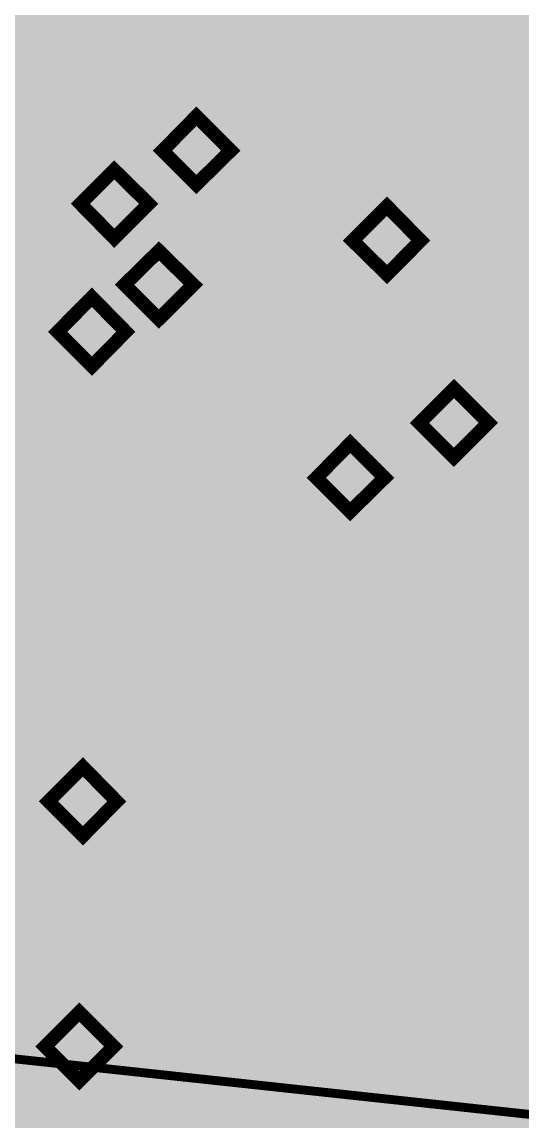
# Model space of a CAD drawing. Header units: millimetres. Extents: x 92 to 588, y 96 to 434.
# Drawn here: x 510.62 to 525.25, y 305.05 to 337.17 of the extents above; entities that cross this region are included whole.
import ezdxf

# ---------------------------------------------------------------- set-up
doc = ezdxf.new("R2010")
doc.units = ezdxf.units.MM
doc.layers.add('H', color=7, linetype='Continuous')
doc.layers.add('P', color=7, linetype='Continuous')

msp = doc.modelspace()

# ---------------------------------------------------------------- hatches: boundary and pattern name
at = {"layer": 'H', "linetype": 'Continuous'}
for points in [[(291.162, 223.903), (291.162, 433.788), (588.166, 433.788), (588.166, 223.903), (291.162, 223.903)], [(516.64, 334.252), (516.481, 334.287), (516.411, 334.304), (516.34, 334.34), (516.217, 334.428), (516.164, 334.481), (516.093, 334.551), (515.987, 334.745), (515.952, 334.851), (515.917, 334.975), (515.881, 335.275), (515.881, 335.433), (515.881, 335.61), (515.917, 335.91), (515.952, 336.051), (515.987, 336.174), (516.093, 336.421), (516.164, 336.509), (516.234, 336.615), (516.411, 336.756), (516.516, 336.827), (516.64, 336.88), (516.887, 336.933), (517.028, 336.933), (517.116, 336.933), (517.204, 336.933), (517.275, 336.915), (517.328, 336.897), (517.328, 336.562), (517.257, 336.598), (517.187, 336.615), (517.081, 336.633), (516.993, 336.633), (516.905, 336.633), (516.763, 336.598), (516.64, 336.545), (516.516, 336.474), (516.464, 336.421), (516.428, 336.368), (516.34, 336.227), (516.287, 336.068), (516.252, 335.874), (516.234, 335.768), (516.34, 335.592), (516.234, 335.522), (516.234, 335.486), (516.234, 335.451), (516.234, 335.416), (516.217, 335.363), (516.234, 335.239), (516.252, 335.01), (516.287, 334.922), (516.305, 334.851), (516.375, 334.728), (516.411, 334.675), (516.481, 334.604), (516.569, 334.569), (516.64, 334.534), (516.728, 334.534), (516.834, 334.534), (516.957, 334.587), (517.046, 334.64), (517.063, 334.675), (517.099, 334.71), (517.151, 334.816), (517.187, 334.975), (517.204, 335.133), (517.204, 335.204), (517.187, 335.328), (517.151, 335.398), (517.134, 335.451), (517.063, 335.539), (517.028, 335.574), (516.993, 335.61), (516.905, 335.645), (516.869, 335.645), (516.781, 335.663), (516.693, 335.663), (516.569, 335.663), (516.464, 335.627), (516.34, 335.592), (516.234, 335.768), (516.358, 335.857), (516.481, 335.91), (516.552, 335.927), (516.693, 335.945), (516.763, 335.945), (516.922, 335.945), (517.028, 335.927), (517.099, 335.91), (517.204, 335.839), (517.275, 335.804), (517.345, 335.751), (517.451, 335.61), (517.487, 335.522), (517.522, 335.433), (517.557, 335.239), (517.557, 335.133), (517.557, 335.045), (517.522, 334.851), (517.487, 334.763), (517.451, 334.693), (517.363, 334.551), (517.31, 334.498), (517.257, 334.428), (517.116, 334.34), (517.046, 334.304), (516.975, 334.287), (516.816, 334.252), (516.64, 334.252)], [(518.457, 334.252), (518.263, 334.269), (518.157, 334.287), (517.98, 334.34), (517.839, 334.41), (517.839, 334.781), (517.998, 334.693), (518.157, 334.622), (518.245, 334.587), (518.439, 334.551), (518.527, 334.551), (518.633, 334.551), (518.739, 334.587), (518.792, 334.604), (518.88, 334.657), (518.915, 334.693), (518.986, 334.763), (519.021, 334.851), (519.039, 334.904), (519.056, 335.028), (519.056, 335.098), (519.056, 335.169), (519.039, 335.275), (519.021, 335.328), (519.004, 335.363), (518.951, 335.433), (518.915, 335.469), (518.827, 335.504), (518.739, 335.539), (518.633, 335.557), (518.527, 335.557), (518.369, 335.557), (518.369, 335.839), (518.492, 335.839), (518.598, 335.857), (518.792, 335.91), (518.862, 335.963), (518.898, 335.98), (518.951, 336.051), (519.004, 336.174), (519.021, 336.28), (519.004, 336.333), (518.986, 336.403), (518.968, 336.439), (518.951, 336.474), (518.915, 336.545), (518.88, 336.562), (518.81, 336.598), (518.739, 336.615), (518.651, 336.633), (518.563, 336.633), (518.474, 336.633), (518.369, 336.615), (518.28, 336.598), (518.192, 336.562), (518.104, 336.527), (518.051, 336.492), (517.98, 336.439), (517.928, 336.421), (517.91, 336.774), (518.033, 336.844), (518.227, 336.897), (518.316, 336.915), (518.51, 336.933), (518.598, 336.933), (518.757, 336.933), (518.898, 336.897), (518.968, 336.88), (519.074, 336.827), (519.127, 336.792), (519.18, 336.756), (519.268, 336.65), (519.303, 336.598), (519.339, 336.527), (519.356, 336.386), (519.356, 336.315), (519.356, 336.209), (519.286, 336.015), (519.215, 335.945), (519.145, 335.857), (518.986, 335.768), (518.88, 335.733), (518.968, 335.698), (519.056, 335.663), (519.145, 335.61), (519.233, 335.539), (519.268, 335.504), (519.339, 335.416), (519.356, 335.345), (519.392, 335.292), (519.409, 335.151), (519.409, 334.975), (519.374, 334.816), (519.356, 334.745), (519.321, 334.675), (519.233, 334.551), (519.18, 334.481), (519.127, 334.428), (518.986, 334.34), (518.915, 334.304), (518.827, 334.287), (518.651, 334.252), (518.457, 334.252)], [(520.909, 334.304), (520.909, 334.657), (521.085, 334.816), (521.244, 334.975), (521.385, 335.133), (521.526, 335.292), (521.667, 335.451), (521.879, 335.698), (521.932, 335.804), (521.985, 335.91), (522.037, 336.104), (522.037, 336.209), (522.037, 336.315), (522.002, 336.403), (521.985, 336.439), (521.949, 336.509), (521.914, 336.527), (521.861, 336.58), (521.773, 336.615), (521.702, 336.633), (521.596, 336.633), (521.508, 336.633), (521.42, 336.615), (521.314, 336.598), (521.226, 336.562), (521.155, 336.527), (521.085, 336.492), (521.032, 336.439), (520.979, 336.421), (520.961, 336.774), (521.085, 336.844), (521.261, 336.88), (521.367, 336.915), (521.544, 336.933), (521.632, 336.933), (521.72, 336.933), (521.879, 336.915), (522.02, 336.862), (522.143, 336.792), (522.196, 336.739), (522.249, 336.703), (522.32, 336.58), (522.373, 336.456), (522.39, 336.315), (522.39, 336.227), (522.39, 336.086), (522.355, 335.945), (522.32, 335.821), (522.267, 335.716), (522.196, 335.592), (522.108, 335.486), (522.02, 335.38), (521.914, 335.275), (521.755, 335.081), (521.561, 334.904), (521.367, 334.728), (521.244, 334.604), (522.514, 334.604), (522.514, 334.304), (520.909, 334.304)], [(523.554, 334.252), (523.378, 334.252), (523.202, 334.287), (523.025, 334.34), (522.884, 334.393), (522.884, 334.763), (522.955, 334.728), (523.025, 334.693), (523.096, 334.657), (523.184, 334.622), (523.29, 334.587), (523.378, 334.569), (523.466, 334.551), (523.572, 334.551), (523.66, 334.551), (523.766, 334.587), (523.819, 334.604), (523.907, 334.657), (523.942, 334.71), (523.995, 334.781), (524.031, 334.887), (524.066, 334.992), (524.066, 335.133), (524.066, 335.186), (524.048, 335.31), (524.031, 335.345), (524.013, 335.398), (523.96, 335.469), (523.925, 335.504), (523.89, 335.522), (523.801, 335.574), (523.748, 335.592), (523.625, 335.61), (523.501, 335.61), (523.36, 335.61), (523.219, 335.592), (523.078, 335.574), (522.99, 335.557), (522.99, 336.88), (524.401, 336.88), (524.401, 336.58), (523.325, 336.58), (523.325, 335.892), (523.378, 335.892), (523.449, 335.91), (523.501, 335.91), (523.554, 335.91), (523.748, 335.91), (523.89, 335.874), (523.96, 335.857), (524.101, 335.786), (524.154, 335.751), (524.225, 335.698), (524.313, 335.574), (524.348, 335.504), (524.383, 335.433), (524.419, 335.239), (524.419, 335.116), (524.419, 335.028), (524.383, 334.851), (524.366, 334.781), (524.33, 334.693), (524.242, 334.551), (524.189, 334.498), (524.136, 334.446), (523.995, 334.357), (523.925, 334.322), (523.837, 334.287), (523.66, 334.252), (523.554, 334.252)], [(512.865, 332.735), (512.865, 333.617), (512.865, 333.899), (512.865, 334.904), (512.001, 333.899), (512.865, 333.899), (512.865, 333.617), (511.736, 333.617), (511.736, 333.987), (512.883, 335.328), (513.2, 335.328), (513.2, 333.899), (513.518, 333.899), (513.518, 333.617), (513.2, 333.617), (513.2, 332.735), (512.865, 332.735)], [(514.506, 332.682), (514.312, 332.682), (514.135, 332.717), (513.959, 332.77), (513.818, 332.823), (513.818, 333.193), (513.888, 333.158), (513.959, 333.123), (514.029, 333.087), (514.118, 333.052), (514.223, 333.017), (514.312, 332.999), (514.4, 332.982), (514.506, 332.982), (514.611, 332.982), (514.7, 333.017), (514.753, 333.034), (514.841, 333.105), (514.876, 333.14), (514.929, 333.228), (514.982, 333.317), (515, 333.423), (515, 333.564), (515, 333.634), (514.982, 333.74), (514.964, 333.793), (514.947, 333.828), (514.894, 333.899), (514.858, 333.934), (514.823, 333.969), (514.735, 334.005), (514.682, 334.022), (514.559, 334.04), (514.435, 334.058), (514.294, 334.04), (514.153, 334.022), (514.029, 334.005), (513.924, 333.987), (513.924, 335.328), (515.352, 335.328), (515.352, 335.01), (514.259, 335.01), (514.259, 334.322), (514.329, 334.34), (514.453, 334.34), (514.488, 334.34), (514.682, 334.34), (514.823, 334.304), (514.894, 334.287), (515.035, 334.234), (515.088, 334.181), (515.158, 334.128), (515.246, 334.005), (515.299, 333.934), (515.317, 333.863), (515.352, 333.669), (515.352, 333.564), (515.352, 333.458), (515.335, 333.299), (515.299, 333.211), (515.264, 333.14), (515.194, 332.999), (515.141, 332.929), (515.07, 332.876), (514.947, 332.788), (514.858, 332.752), (514.77, 332.717), (514.594, 332.682), (514.506, 332.682)], [(519.956, 334.304), (519.956, 334.798), (520.362, 334.798), (520.362, 334.304), (519.956, 334.304)], [(515.723, 332.417), (514.735, 333.405), (515.723, 334.41), (516.728, 333.405), (515.723, 332.417)], [(510.89, 332.735), (510.89, 333.228), (511.295, 333.228), (511.295, 332.735), (510.89, 332.735)], [(513.324, 330.847), (512.336, 331.853), (513.324, 332.84), (514.329, 331.853), (513.324, 330.847)], [(521.297, 329.789), (520.291, 330.777), (521.297, 331.782), (522.284, 330.777), (521.297, 329.789)], [(514.629, 328.484), (513.624, 329.489), (514.629, 330.477), (515.635, 329.489), (514.629, 328.484)], [(512.671, 327.108), (511.666, 328.113), (512.671, 329.119), (513.659, 328.113), (512.671, 327.108)], [(524.26, 326.279), (524.172, 326.296), (524.013, 326.314), (523.942, 326.349), (523.872, 326.385), (523.748, 326.473), (523.695, 326.526), (523.625, 326.596), (523.519, 326.79), (523.484, 326.896), (523.449, 327.02), (523.413, 327.302), (523.413, 327.637), (523.449, 327.937), (523.466, 328.078), (523.519, 328.219), (523.625, 328.448), (523.695, 328.554), (523.766, 328.642), (523.942, 328.801), (524.048, 328.854), (524.172, 328.907), (524.419, 328.96), (524.56, 328.978), (524.648, 328.978), (524.719, 328.96), (524.789, 328.96), (524.86, 328.942), (524.86, 328.607), (524.789, 328.625), (524.701, 328.66), (524.613, 328.678), (524.525, 328.678), (524.436, 328.678), (524.295, 328.642), (524.154, 328.589), (524.048, 328.501), (523.995, 328.448), (523.942, 328.395), (523.872, 328.272), (523.801, 328.096), (523.766, 327.919), (523.766, 327.813), (523.872, 327.619), (523.766, 327.566), (523.748, 327.531), (523.748, 327.443), (523.748, 327.408), (523.748, 327.267), (523.784, 327.055), (523.801, 326.967), (523.837, 326.878), (523.907, 326.755), (523.942, 326.72), (524.013, 326.649), (524.084, 326.596), (524.172, 326.579), (524.26, 326.561), (524.366, 326.579), (524.489, 326.632), (524.56, 326.684), (524.63, 326.755), (524.683, 326.843), (524.719, 327.02), (524.736, 327.161), (524.719, 327.249), (524.701, 327.372), (524.683, 327.425), (524.666, 327.478), (524.595, 327.584), (524.56, 327.619), (524.525, 327.637), (524.436, 327.672), (524.401, 327.69), (524.313, 327.708), (524.225, 327.708), (524.101, 327.708), (523.978, 327.672), (523.872, 327.619), (523.766, 327.813), (523.89, 327.884), (524.013, 327.937), (524.084, 327.972), (524.225, 327.99), (524.295, 327.99), (524.436, 327.99), (524.56, 327.954), (524.613, 327.937), (524.736, 327.884), (524.807, 327.831), (524.86, 327.778), (524.965, 327.637), (525.018, 327.566), (525.036, 327.478), (525.071, 327.284), (525.089, 327.178), (525.071, 327.073), (525.054, 326.896), (525.018, 326.808), (524.983, 326.72), (524.895, 326.596), (524.842, 326.526), (524.771, 326.473), (524.648, 326.385), (524.577, 326.349), (524.507, 326.314), (524.348, 326.296), (524.26, 326.279)], [(513.906, 325.997), (513.818, 325.997), (513.659, 326.032), (513.588, 326.067), (513.518, 326.085), (513.377, 326.173), (513.324, 326.243), (513.271, 326.314), (513.165, 326.49), (513.112, 326.614), (513.077, 326.737), (513.042, 327.02), (513.042, 327.196), (513.042, 327.355), (513.077, 327.655), (513.112, 327.796), (513.147, 327.937), (513.253, 328.166), (513.324, 328.272), (513.394, 328.36), (513.588, 328.519), (513.694, 328.572), (513.8, 328.625), (514.065, 328.678), (514.206, 328.695), (514.294, 328.678), (514.365, 328.678), (514.435, 328.66), (514.488, 328.642), (514.488, 328.325), (514.417, 328.343), (514.347, 328.36), (514.259, 328.378), (514.153, 328.395), (514.082, 328.378), (513.924, 328.36), (513.8, 328.307), (513.677, 328.219), (513.641, 328.166), (513.588, 328.113), (513.5, 327.972), (513.447, 327.813), (513.412, 327.637), (513.394, 327.531), (513.518, 327.337), (513.394, 327.284), (513.394, 327.249), (513.394, 327.196), (513.394, 327.161), (513.394, 327.108), (513.394, 326.984), (513.412, 326.773), (513.447, 326.684), (513.465, 326.596), (513.535, 326.473), (513.571, 326.438), (513.659, 326.349), (513.73, 326.314), (513.818, 326.296), (513.906, 326.279), (513.994, 326.296), (514.135, 326.349), (514.206, 326.402), (514.241, 326.438), (514.276, 326.473), (514.312, 326.561), (514.365, 326.737), (514.365, 326.878), (514.365, 326.949), (514.347, 327.09), (514.329, 327.143), (514.294, 327.196), (514.241, 327.284), (514.188, 327.337), (514.153, 327.355), (514.082, 327.39), (514.029, 327.408), (513.941, 327.425), (513.853, 327.425), (513.747, 327.408), (513.624, 327.39), (513.518, 327.337), (513.394, 327.531), (513.518, 327.602), (513.659, 327.655), (513.712, 327.672), (513.853, 327.708), (513.941, 327.708), (514.082, 327.708), (514.206, 327.672), (514.259, 327.655), (514.382, 327.602), (514.435, 327.549), (514.506, 327.496), (514.611, 327.355), (514.647, 327.284), (514.682, 327.196), (514.717, 327.002), (514.717, 326.79), (514.682, 326.614), (514.647, 326.526), (514.611, 326.438), (514.523, 326.296), (514.47, 326.243), (514.417, 326.191), (514.294, 326.102), (514.223, 326.067), (514.135, 326.032), (513.976, 325.997), (513.906, 325.997)], [(516.058, 326.049), (516.058, 326.949), (516.058, 327.214), (516.058, 328.237), (515.176, 327.214), (516.058, 327.214), (516.058, 326.949), (514.911, 326.949), (514.911, 327.302), (516.058, 328.642), (516.393, 328.642), (516.393, 327.214), (516.693, 327.214), (516.693, 326.949), (516.393, 326.949), (516.393, 326.049), (516.058, 326.049)], [(519.092, 326.049), (519.092, 326.949), (519.092, 327.214), (519.092, 328.237), (518.227, 327.214), (519.092, 327.214), (519.092, 326.949), (517.963, 326.949), (517.963, 327.302), (519.109, 328.642), (519.427, 328.642), (519.427, 327.214), (519.744, 327.214), (519.744, 326.949), (519.427, 326.949), (519.427, 326.049), (519.092, 326.049)], [(517.116, 326.049), (517.116, 326.543), (517.54, 326.543), (517.54, 326.049), (517.116, 326.049)], [(523.255, 324.444), (522.249, 325.45), (523.255, 326.455), (524.26, 325.45), (523.255, 324.444)], [(520.221, 322.857), (519.233, 323.845), (520.221, 324.85), (521.226, 323.845), (520.221, 322.857)], [(512.336, 320.37), (512.265, 320.37), (512.107, 320.405), (512.019, 320.423), (511.948, 320.458), (511.825, 320.546), (511.772, 320.599), (511.701, 320.687), (511.595, 320.864), (511.56, 320.987), (511.525, 321.111), (511.489, 321.393), (511.489, 321.552), (511.489, 321.728), (511.525, 322.028), (511.56, 322.169), (511.595, 322.292), (511.701, 322.539), (511.772, 322.645), (511.842, 322.733), (512.019, 322.892), (512.142, 322.945), (512.248, 322.998), (512.512, 323.051), (512.654, 323.051), (512.724, 323.051), (512.812, 323.051), (512.883, 323.033), (512.936, 323.016), (512.936, 322.698), (512.865, 322.716), (512.795, 322.733), (512.706, 322.751), (512.601, 322.751), (512.512, 322.751), (512.371, 322.733), (512.248, 322.68), (512.124, 322.592), (512.071, 322.539), (512.036, 322.486), (511.948, 322.345), (511.895, 322.187), (511.86, 321.993), (511.842, 321.887), (511.948, 321.71), (511.842, 321.64), (511.842, 321.604), (511.842, 321.569), (511.842, 321.358), (511.86, 321.146), (511.895, 321.058), (511.913, 320.969), (511.983, 320.846), (512.019, 320.793), (512.089, 320.723), (512.177, 320.687), (512.248, 320.652), (512.354, 320.652), (512.442, 320.652), (512.583, 320.705), (512.654, 320.775), (512.689, 320.811), (512.706, 320.846), (512.759, 320.934), (512.812, 321.111), (512.812, 321.252), (512.812, 321.322), (512.795, 321.463), (512.777, 321.516), (512.742, 321.569), (512.671, 321.657), (512.636, 321.693), (512.601, 321.728), (512.53, 321.763), (512.477, 321.781), (512.389, 321.781), (512.301, 321.798), (512.177, 321.781), (512.071, 321.763), (511.948, 321.71), (511.842, 321.887), (511.966, 321.975), (512.089, 322.028), (512.16, 322.045), (512.301, 322.081), (512.389, 322.081), (512.53, 322.063), (512.654, 322.045), (512.706, 322.028), (512.83, 321.975), (512.883, 321.922), (512.953, 321.869), (513.059, 321.728), (513.095, 321.657), (513.13, 321.569), (513.165, 321.375), (513.165, 321.269), (513.165, 321.163), (513.13, 320.987), (513.095, 320.899), (513.059, 320.811), (512.971, 320.67), (512.918, 320.617), (512.865, 320.564), (512.724, 320.458), (512.654, 320.44), (512.583, 320.405), (512.424, 320.37), (512.336, 320.37)], [(514.506, 320.423), (514.506, 321.322), (514.506, 321.587), (514.506, 322.61), (513.624, 321.587), (514.506, 321.587), (514.506, 321.322), (513.359, 321.322), (513.359, 321.675), (514.506, 323.016), (514.823, 323.016), (514.823, 321.587), (515.141, 321.587), (515.141, 321.322), (514.823, 321.322), (514.823, 320.423), (514.506, 320.423)], [(517.204, 320.37), (517.116, 320.37), (516.922, 320.405), (516.816, 320.423), (516.64, 320.476), (516.499, 320.528), (516.499, 320.899), (516.64, 320.811), (516.816, 320.74), (516.905, 320.705), (517.099, 320.67), (517.187, 320.67), (517.293, 320.67), (517.398, 320.705), (517.451, 320.723), (517.54, 320.775), (517.575, 320.811), (517.645, 320.899), (517.681, 320.987), (517.698, 321.04), (517.716, 321.146), (517.716, 321.287), (517.698, 321.393), (517.681, 321.446), (517.663, 321.499), (517.592, 321.569), (517.557, 321.587), (517.487, 321.64), (517.398, 321.657), (517.293, 321.675), (517.169, 321.675), (517.028, 321.675), (517.028, 321.975), (517.151, 321.975), (517.257, 321.975), (517.451, 322.028), (517.522, 322.081), (517.557, 322.116), (517.61, 322.169), (517.663, 322.31), (517.663, 322.398), (517.663, 322.451), (517.645, 322.539), (517.628, 322.575), (517.61, 322.61), (517.557, 322.663), (517.54, 322.68), (517.469, 322.716), (517.398, 322.751), (517.31, 322.751), (517.222, 322.769), (517.134, 322.751), (517.028, 322.733), (516.94, 322.716), (516.852, 322.68), (516.763, 322.645), (516.71, 322.61), (516.64, 322.575), (516.587, 322.539), (516.569, 322.91), (516.693, 322.963), (516.887, 323.016), (516.975, 323.033), (517.151, 323.068), (517.24, 323.068), (517.416, 323.051), (517.557, 323.033), (517.61, 323.016), (517.734, 322.945), (517.786, 322.91), (517.839, 322.874), (517.928, 322.769), (517.963, 322.716), (517.998, 322.663), (518.016, 322.522), (518.016, 322.433), (518.016, 322.328), (517.945, 322.151), (517.875, 322.063), (517.804, 321.993), (517.645, 321.887), (517.54, 321.869), (517.628, 321.816), (517.716, 321.781), (517.804, 321.746), (517.892, 321.675), (517.928, 321.622), (517.998, 321.534), (518.016, 321.481), (518.051, 321.41), (518.069, 321.269), (518.069, 321.199), (518.069, 321.111), (518.033, 320.952), (518.016, 320.864), (517.98, 320.793), (517.892, 320.67), (517.839, 320.617), (517.786, 320.546), (517.645, 320.458), (517.575, 320.44), (517.487, 320.405), (517.31, 320.37), (517.204, 320.37)], [(519.286, 320.37), (519.198, 320.37), (519.039, 320.405), (518.968, 320.423), (518.898, 320.458), (518.774, 320.546), (518.704, 320.599), (518.651, 320.687), (518.545, 320.864), (518.51, 320.987), (518.474, 321.111), (518.421, 321.393), (518.421, 321.728), (518.457, 322.028), (518.492, 322.169), (518.527, 322.292), (518.633, 322.539), (518.704, 322.645), (518.792, 322.733), (518.968, 322.892), (519.074, 322.945), (519.18, 322.998), (519.445, 323.051), (519.586, 323.051), (519.674, 323.051), (519.744, 323.051), (519.815, 323.033), (519.885, 323.016), (519.885, 322.698), (519.815, 322.716), (519.727, 322.733), (519.639, 322.751), (519.533, 322.751), (519.462, 322.751), (519.321, 322.733), (519.18, 322.68), (519.074, 322.592), (519.021, 322.539), (518.968, 322.486), (518.898, 322.345), (518.827, 322.187), (518.792, 321.993), (518.774, 321.887), (518.898, 321.71), (518.774, 321.64), (518.774, 321.604), (518.774, 321.569), (518.774, 321.534), (518.774, 321.481), (518.774, 321.358), (518.81, 321.146), (518.827, 321.058), (518.862, 320.969), (518.915, 320.846), (518.968, 320.793), (519.039, 320.723), (519.109, 320.687), (519.198, 320.652), (519.286, 320.652), (519.392, 320.652), (519.515, 320.705), (519.586, 320.775), (519.621, 320.811), (519.656, 320.846), (519.709, 320.934), (519.744, 321.111), (519.744, 321.252), (519.744, 321.322), (519.727, 321.463), (519.709, 321.516), (519.691, 321.569), (519.621, 321.657), (519.568, 321.693), (519.533, 321.728), (519.462, 321.763), (519.427, 321.781), (519.339, 321.781), (519.25, 321.798), (519.127, 321.781), (519.004, 321.763), (518.898, 321.71), (518.774, 321.887), (518.915, 321.975), (519.039, 322.028), (519.109, 322.045), (519.25, 322.081), (519.321, 322.081), (519.462, 322.063), (519.586, 322.045), (519.639, 322.028), (519.762, 321.975), (519.815, 321.922), (519.885, 321.869), (519.991, 321.728), (520.027, 321.657), (520.062, 321.569), (520.097, 321.375), (520.097, 321.269), (520.097, 321.163), (520.062, 320.987), (520.044, 320.899), (520.009, 320.811), (519.921, 320.67), (519.868, 320.617), (519.797, 320.564), (519.674, 320.458), (519.603, 320.44), (519.533, 320.405), (519.374, 320.37), (519.286, 320.37)], [(522.355, 318.747), (522.196, 318.765), (522.126, 318.8), (522.055, 318.835), (521.914, 318.923), (521.861, 318.976), (521.808, 319.047), (521.702, 319.241), (521.649, 319.347), (521.614, 319.47), (521.579, 319.752), (521.579, 320.088), (521.614, 320.405), (521.649, 320.528), (521.685, 320.67), (521.79, 320.899), (521.861, 321.005), (521.932, 321.111), (522.126, 321.252), (522.231, 321.322), (522.337, 321.358), (522.602, 321.428), (522.743, 321.428), (522.831, 321.428), (522.902, 321.41), (522.972, 321.41), (523.025, 321.393), (523.025, 321.058), (522.972, 321.075), (522.884, 321.111), (522.796, 321.128), (522.69, 321.128), (522.62, 321.128), (522.461, 321.093), (522.337, 321.04), (522.231, 320.969), (522.179, 320.917), (522.126, 320.846), (522.037, 320.723), (521.985, 320.564), (521.949, 320.37), (521.932, 320.264), (522.055, 320.088), (521.932, 320.017), (521.932, 319.982), (521.932, 319.946), (521.932, 319.911), (521.932, 319.858), (521.932, 319.717), (521.967, 319.505), (521.985, 319.417), (522.002, 319.347), (522.073, 319.223), (522.108, 319.17), (522.196, 319.1), (522.267, 319.047), (522.355, 319.029), (522.443, 319.029), (522.531, 319.029), (522.672, 319.082), (522.743, 319.135), (522.778, 319.17), (522.814, 319.206), (522.849, 319.311), (522.902, 319.47), (522.902, 319.611), (522.902, 319.699), (522.884, 319.823), (522.849, 319.929), (522.778, 320.035), (522.725, 320.07), (522.69, 320.088), (522.62, 320.123), (522.567, 320.14), (522.496, 320.158), (522.39, 320.158), (522.284, 320.158), (522.161, 320.123), (522.055, 320.088), (521.932, 320.264), (522.055, 320.334), (522.196, 320.405), (522.249, 320.423), (522.39, 320.44), (522.478, 320.44), (522.62, 320.44), (522.743, 320.405), (522.796, 320.387), (522.919, 320.334), (522.972, 320.299), (523.043, 320.229), (523.149, 320.105), (523.184, 320.017), (523.219, 319.929), (523.255, 319.735), (523.255, 319.629), (523.255, 319.541), (523.219, 319.347), (523.184, 319.258), (523.149, 319.188), (523.06, 319.047), (523.008, 318.976), (522.955, 318.923), (522.831, 318.835), (522.761, 318.8), (522.672, 318.765), (522.514, 318.747), (522.443, 318.747), (522.355, 318.747)], [(524.154, 318.747), (523.96, 318.765), (523.872, 318.782), (523.695, 318.835), (523.554, 318.906), (523.554, 319.258), (523.695, 319.188), (523.872, 319.117), (523.96, 319.082), (524.136, 319.047), (524.242, 319.047), (524.348, 319.047), (524.454, 319.064), (524.489, 319.1), (524.595, 319.153), (524.63, 319.188), (524.683, 319.258), (524.736, 319.347), (524.754, 319.4), (524.771, 319.523), (524.771, 319.576), (524.771, 319.647), (524.736, 319.77), (524.719, 319.823), (524.701, 319.858), (524.648, 319.929), (524.613, 319.964), (524.542, 319.999), (524.436, 320.035), (524.33, 320.052), (524.225, 320.052), (524.084, 320.052), (524.084, 320.334), (524.189, 320.334), (524.295, 320.334), (524.489, 320.405), (524.577, 320.44), (524.613, 320.476), (524.666, 320.546), (524.719, 320.67), (524.719, 320.775), (524.719, 320.811), (524.701, 320.899), (524.683, 320.934), (524.666, 320.969), (524.613, 321.022), (524.577, 321.058), (524.507, 321.093), (524.436, 321.111), (524.348, 321.128), (524.26, 321.128), (524.172, 321.128), (524.084, 321.111), (523.978, 321.075), (523.89, 321.058), (523.819, 321.022), (523.748, 320.969), (523.695, 320.934), (523.643, 320.899), (523.625, 321.269), (523.748, 321.322), (523.925, 321.375), (524.013, 321.41), (524.207, 321.428), (524.295, 321.428), (524.454, 321.428), (524.595, 321.393), (524.666, 321.375), (524.789, 321.322), (524.842, 321.287), (524.895, 321.234), (524.983, 321.146), (525.018, 321.075), (525.036, 321.022), (525.071, 320.881), (525.071, 320.811), (525.054, 320.705), (525.001, 320.511), (524.93, 320.44), (524.86, 320.352), (524.683, 320.246), (524.595, 320.229), (524.683, 320.176), (524.771, 320.158), (524.86, 320.105), (524.93, 320.035), (524.983, 319.999), (525.036, 319.893), (525.071, 319.841), (525.089, 319.788), (525.124, 319.647), (525.124, 319.47), (525.089, 319.311), (525.054, 319.241), (525.018, 319.17), (524.948, 319.029), (524.895, 318.976), (524.824, 318.923), (524.701, 318.835), (524.613, 318.8), (524.542, 318.765), (524.348, 318.747), (524.154, 318.747)], [(515.564, 320.423), (515.564, 320.917), (515.97, 320.917), (515.97, 320.423), (515.564, 320.423)], [(513.394, 315.219), (513.306, 315.237), (513.147, 315.254), (513.077, 315.29), (513.006, 315.325), (512.883, 315.413), (512.83, 315.466), (512.759, 315.537), (512.654, 315.731), (512.618, 315.837), (512.583, 315.96), (512.548, 316.242), (512.548, 316.419), (512.548, 316.577), (512.583, 316.877), (512.618, 317.018), (512.654, 317.159), (512.759, 317.389), (512.83, 317.495), (512.9, 317.583), (513.077, 317.742), (513.183, 317.794), (513.306, 317.847), (513.571, 317.9), (513.712, 317.918), (513.782, 317.918), (513.871, 317.9), (513.941, 317.9), (513.994, 317.883), (513.994, 317.548), (513.924, 317.565), (513.853, 317.6), (513.765, 317.618), (513.659, 317.618), (513.571, 317.618), (513.43, 317.583), (513.306, 317.53), (513.183, 317.442), (513.13, 317.389), (513.095, 317.336), (513.006, 317.212), (512.953, 317.036), (512.918, 316.86), (512.9, 316.754), (513.006, 316.56), (512.9, 316.507), (512.9, 316.472), (512.9, 316.436), (512.9, 316.383), (512.9, 316.348), (512.9, 316.207), (512.918, 315.995), (512.953, 315.907), (512.971, 315.837), (513.042, 315.695), (513.077, 315.66), (513.147, 315.59), (513.236, 315.537), (513.306, 315.519), (513.394, 315.501), (513.5, 315.519), (513.641, 315.572), (513.712, 315.625), (513.747, 315.66), (513.765, 315.695), (513.818, 315.784), (513.871, 315.96), (513.871, 316.101), (513.871, 316.189), (513.853, 316.313), (513.835, 316.366), (513.8, 316.419), (513.73, 316.524), (513.694, 316.56), (513.659, 316.577), (513.588, 316.613), (513.535, 316.63), (513.447, 316.648), (513.359, 316.648), (513.236, 316.648), (513.13, 316.613), (513.006, 316.56), (512.9, 316.754), (513.024, 316.824), (513.147, 316.877), (513.218, 316.913), (513.359, 316.93), (513.447, 316.93), (513.588, 316.93), (513.712, 316.895), (513.765, 316.877), (513.888, 316.824), (513.941, 316.771), (514.012, 316.718), (514.118, 316.577), (514.153, 316.507), (514.188, 316.419), (514.223, 316.225), (514.223, 316.119), (514.223, 316.013), (514.188, 315.837), (514.153, 315.748), (514.118, 315.678), (514.029, 315.537), (513.976, 315.466), (513.924, 315.413), (513.782, 315.325), (513.712, 315.29), (513.641, 315.254), (513.483, 315.237), (513.394, 315.219)], [(515.229, 315.219), (515.052, 315.237), (514.876, 315.272), (514.7, 315.307), (514.559, 315.378), (514.559, 315.748), (514.629, 315.713), (514.7, 315.678), (514.77, 315.643), (514.858, 315.607), (514.964, 315.572), (515.052, 315.554), (515.141, 315.537), (515.246, 315.519), (515.352, 315.537), (515.44, 315.572), (515.493, 315.59), (515.582, 315.643), (515.617, 315.678), (515.67, 315.766), (515.705, 315.872), (515.74, 315.978), (515.74, 316.101), (515.74, 316.172), (515.723, 316.278), (515.705, 316.33), (515.687, 316.366), (515.635, 316.454), (515.599, 316.472), (515.564, 316.507), (515.476, 316.56), (515.423, 316.577), (515.299, 316.595), (515.176, 316.595), (515.035, 316.595), (514.894, 316.577), (514.753, 316.56), (514.664, 316.542), (514.664, 317.865), (516.075, 317.865), (516.075, 317.565), (515, 317.565), (515, 316.877), (515.07, 316.877), (515.176, 316.895), (515.229, 316.895), (515.423, 316.877), (515.564, 316.86), (515.635, 316.842), (515.776, 316.771), (515.829, 316.718), (515.899, 316.683), (515.987, 316.56), (516.023, 316.489), (516.058, 316.401), (516.093, 316.225), (516.093, 316.101), (516.093, 316.013), (516.058, 315.837), (516.04, 315.748), (516.005, 315.678), (515.917, 315.537), (515.864, 315.484), (515.811, 315.431), (515.687, 315.325), (515.599, 315.29), (515.511, 315.272), (515.335, 315.237), (515.229, 315.219)], [(517.786, 315.272), (517.786, 315.537), (518.245, 315.537), (518.245, 317.283), (517.786, 317.283), (517.786, 317.512), (517.91, 317.512), (518.104, 317.548), (518.175, 317.583), (518.21, 317.6), (518.245, 317.671), (518.298, 317.777), (518.316, 317.865), (518.58, 317.865), (518.58, 315.537), (519.039, 315.537), (519.039, 315.272), (517.786, 315.272)], [(520.556, 315.272), (520.556, 316.172), (520.556, 316.454), (520.556, 317.459), (519.674, 316.454), (520.556, 316.454), (520.556, 316.172), (519.409, 316.172), (519.409, 316.542), (520.556, 317.865), (520.873, 317.865), (520.873, 316.454), (521.191, 316.454), (521.191, 316.172), (520.873, 316.172), (520.873, 315.272), (520.556, 315.272)], [(516.622, 315.272), (516.622, 315.784), (517.028, 315.784), (517.028, 315.272), (516.622, 315.272)], [(512.407, 313.385), (511.401, 314.39), (512.407, 315.396), (513.394, 314.39), (512.407, 313.385)], [(513.306, 308.058), (513.218, 308.075), (513.059, 308.093), (512.989, 308.128), (512.918, 308.164), (512.795, 308.252), (512.724, 308.305), (512.671, 308.375), (512.565, 308.569), (512.512, 308.675), (512.495, 308.799), (512.442, 309.081), (512.442, 309.257), (512.442, 309.416), (512.477, 309.716), (512.512, 309.857), (512.548, 309.998), (512.654, 310.227), (512.724, 310.333), (512.795, 310.421), (512.989, 310.58), (513.095, 310.633), (513.2, 310.686), (513.465, 310.739), (513.606, 310.757), (513.694, 310.757), (513.765, 310.739), (513.835, 310.739), (513.906, 310.721), (513.906, 310.386), (513.835, 310.404), (513.747, 310.439), (513.659, 310.457), (513.553, 310.457), (513.483, 310.457), (513.341, 310.421), (513.2, 310.368), (513.095, 310.28), (513.042, 310.227), (512.989, 310.174), (512.918, 310.051), (512.848, 309.875), (512.812, 309.698), (512.795, 309.592), (512.918, 309.398), (512.795, 309.345), (512.795, 309.31), (512.795, 309.275), (512.795, 309.187), (512.795, 309.046), (512.83, 308.834), (512.848, 308.746), (512.883, 308.675), (512.936, 308.534), (512.971, 308.499), (513.059, 308.428), (513.13, 308.375), (513.218, 308.358), (513.306, 308.34), (513.412, 308.358), (513.535, 308.411), (513.606, 308.463), (513.641, 308.499), (513.677, 308.534), (513.712, 308.622), (513.765, 308.799), (513.765, 308.94), (513.765, 309.028), (513.747, 309.151), (513.73, 309.204), (513.712, 309.257), (513.641, 309.363), (513.588, 309.398), (513.553, 309.416), (513.483, 309.451), (513.447, 309.469), (513.359, 309.487), (513.271, 309.487), (513.147, 309.487), (513.024, 309.451), (512.918, 309.398), (512.795, 309.592), (512.918, 309.663), (513.059, 309.716), (513.112, 309.751), (513.271, 309.769), (513.341, 309.769), (513.483, 309.769), (513.606, 309.733), (513.659, 309.716), (513.782, 309.663), (513.835, 309.61), (513.906, 309.557), (514.012, 309.416), (514.047, 309.345), (514.082, 309.257), (514.118, 309.063), (514.118, 308.957), (514.118, 308.852), (514.082, 308.675), (514.065, 308.587), (514.029, 308.516), (513.941, 308.375), (513.871, 308.305), (513.818, 308.252), (513.694, 308.164), (513.624, 308.128), (513.553, 308.093), (513.394, 308.075), (513.306, 308.058)], [(515.141, 308.058), (514.947, 308.075), (514.77, 308.111), (514.594, 308.146), (514.453, 308.217), (514.453, 308.587), (514.523, 308.552), (514.594, 308.516), (514.682, 308.481), (514.77, 308.446), (514.858, 308.411), (514.947, 308.393), (515.035, 308.375), (515.141, 308.358), (515.246, 308.375), (515.352, 308.411), (515.388, 308.428), (515.476, 308.481), (515.511, 308.516), (515.582, 308.605), (515.617, 308.71), (515.635, 308.816), (515.652, 308.94), (515.652, 309.01), (515.635, 309.116), (515.617, 309.169), (515.582, 309.204), (515.529, 309.293), (515.493, 309.31), (515.458, 309.345), (515.37, 309.398), (515.317, 309.416), (515.211, 309.434), (515.07, 309.434), (514.929, 309.434), (514.788, 309.416), (514.664, 309.398), (514.559, 309.381), (514.559, 310.704), (515.987, 310.704), (515.987, 310.404), (514.894, 310.404), (514.894, 309.716), (514.964, 309.716), (515.088, 309.733), (515.141, 309.733), (515.317, 309.716), (515.476, 309.698), (515.546, 309.681), (515.67, 309.61), (515.74, 309.557), (515.793, 309.522), (515.899, 309.398), (515.934, 309.328), (515.97, 309.24), (516.005, 309.063), (516.005, 308.852), (515.97, 308.675), (515.934, 308.587), (515.899, 308.516), (515.829, 308.375), (515.776, 308.322), (515.723, 308.269), (515.582, 308.164), (515.493, 308.128), (515.423, 308.111), (515.229, 308.075), (515.141, 308.058)], [(518.157, 308.058), (518.069, 308.075), (517.875, 308.093), (517.786, 308.111), (517.592, 308.164), (517.451, 308.217), (517.451, 308.587), (517.61, 308.516), (517.769, 308.446), (517.875, 308.411), (518.051, 308.375), (518.139, 308.358), (518.245, 308.375), (518.351, 308.393), (518.404, 308.411), (518.492, 308.481), (518.527, 308.516), (518.598, 308.587), (518.633, 308.675), (518.651, 308.728), (518.668, 308.834), (518.686, 308.904), (518.668, 308.975), (518.651, 309.098), (518.633, 309.134), (518.615, 309.187), (518.563, 309.257), (518.527, 309.293), (518.439, 309.328), (518.351, 309.363), (518.245, 309.381), (518.139, 309.381), (517.98, 309.381), (517.98, 309.663), (518.104, 309.663), (518.21, 309.663), (518.404, 309.716), (518.474, 309.769), (518.51, 309.804), (518.58, 309.875), (518.615, 309.998), (518.633, 310.104), (518.633, 310.139), (518.615, 310.227), (518.598, 310.263), (518.563, 310.298), (518.527, 310.351), (518.492, 310.368), (518.421, 310.421), (518.351, 310.439), (518.263, 310.457), (518.175, 310.457), (518.086, 310.457), (517.998, 310.439), (517.892, 310.404), (517.804, 310.368), (517.734, 310.333), (517.663, 310.298), (517.61, 310.263), (517.557, 310.227), (517.522, 310.598), (517.663, 310.651), (517.839, 310.704), (517.928, 310.739), (518.122, 310.757), (518.21, 310.757), (518.369, 310.757), (518.51, 310.721), (518.58, 310.704), (518.686, 310.651), (518.757, 310.615), (518.81, 310.563), (518.898, 310.474), (518.915, 310.404), (518.951, 310.351), (518.968, 310.21), (518.986, 310.139), (518.968, 310.033), (518.898, 309.839), (518.845, 309.751), (518.774, 309.681), (518.598, 309.575), (518.51, 309.557), (518.58, 309.504), (518.668, 309.469), (518.774, 309.434), (518.845, 309.363), (518.88, 309.328), (518.951, 309.222), (518.986, 309.169), (519.004, 309.116), (519.021, 308.975), (519.021, 308.799), (519.004, 308.64), (518.968, 308.569), (518.933, 308.499), (518.845, 308.358), (518.792, 308.305), (518.739, 308.252), (518.598, 308.164), (518.527, 308.128), (518.439, 308.093), (518.263, 308.075), (518.157, 308.058)], [(520.115, 308.058), (519.938, 308.093), (519.85, 308.111), (519.78, 308.146), (519.639, 308.234), (519.586, 308.287), (519.533, 308.34), (519.445, 308.463), (519.392, 308.605), (519.374, 308.746), (519.374, 308.834), (519.374, 308.94), (519.427, 309.134), (519.48, 309.222), (519.533, 309.31), (519.709, 309.451), (519.797, 309.504), (519.938, 309.363), (519.833, 309.24), (519.797, 309.169), (519.762, 309.098), (519.709, 308.94), (519.709, 308.852), (519.727, 308.746), (519.797, 308.552), (519.85, 308.463), (519.921, 308.393), (520.115, 308.322), (520.203, 308.322), (520.309, 308.322), (520.485, 308.393), (520.556, 308.446), (520.626, 308.516), (520.679, 308.693), (520.697, 308.799), (520.697, 308.887), (520.662, 309.01), (520.626, 309.063), (520.591, 309.098), (520.468, 309.204), (520.397, 309.257), (520.326, 309.293), (520.238, 309.328), (520.132, 309.363), (520.009, 309.416), (519.938, 309.363), (519.797, 309.504), (519.709, 309.557), (519.568, 309.681), (519.515, 309.751), (519.48, 309.822), (519.427, 309.98), (519.427, 310.086), (519.427, 310.157), (519.462, 310.28), (519.515, 310.404), (519.603, 310.51), (519.656, 310.563), (519.709, 310.615), (519.833, 310.686), (519.974, 310.739), (520.132, 310.757), (520.203, 310.757), (520.291, 310.757), (520.45, 310.739), (520.591, 310.686), (520.715, 310.615), (520.82, 310.527), (520.909, 310.421), (520.961, 310.298), (520.979, 310.174), (520.979, 310.104), (520.979, 310.016), (520.926, 309.839), (520.891, 309.769), (520.82, 309.681), (520.679, 309.539), (520.591, 309.504), (520.45, 309.645), (520.556, 309.751), (520.591, 309.822), (520.609, 309.892), (520.644, 310.016), (520.644, 310.104), (520.644, 310.192), (520.573, 310.333), (520.52, 310.386), (520.503, 310.421), (520.432, 310.457), (520.309, 310.51), (520.203, 310.51), (520.115, 310.51), (519.956, 310.457), (519.903, 310.404), (519.868, 310.368), (519.815, 310.316), (519.78, 310.21), (519.78, 310.122), (519.78, 310.051), (519.815, 309.945), (519.833, 309.91), (519.868, 309.857), (519.956, 309.786), (520.027, 309.751), (520.08, 309.716), (520.185, 309.663), (520.291, 309.61), (520.379, 309.575), (520.45, 309.645), (520.591, 309.504), (520.697, 309.434), (520.873, 309.31), (520.926, 309.222), (520.979, 309.151), (521.05, 308.957), (521.05, 308.834), (521.05, 308.763), (521.014, 308.605), (520.961, 308.463), (520.873, 308.34), (520.803, 308.287), (520.75, 308.234), (520.609, 308.146), (520.468, 308.093), (520.291, 308.058), (520.115, 308.058)], [(516.516, 308.111), (516.516, 308.622), (516.94, 308.622), (516.94, 308.111), (516.516, 308.111)], [(512.301, 306.223), (511.295, 307.229), (512.301, 308.234), (513.306, 307.229), (512.301, 306.223)], [(524.701, 305.535), (524.542, 305.571), (524.472, 305.588), (524.401, 305.624), (524.278, 305.712), (524.225, 305.765), (524.154, 305.835), (524.048, 306.029), (524.013, 306.135), (523.978, 306.259), (523.942, 306.558), (523.942, 306.717), (523.942, 306.894), (523.978, 307.193), (524.013, 307.335), (524.048, 307.458), (524.154, 307.705), (524.225, 307.811), (524.295, 307.899), (524.472, 308.058), (524.577, 308.111), (524.701, 308.164), (524.948, 308.217), (525.089, 308.217), (525.177, 308.217), (525.248, 308.217), (525.336, 308.199), (525.389, 308.181), (525.389, 307.846), (525.318, 307.881), (525.23, 307.899), (525.142, 307.917), (525.054, 307.917), (524.965, 307.917), (524.824, 307.899), (524.701, 307.846), (524.577, 307.758), (524.525, 307.705), (524.472, 307.652), (524.401, 307.511), (524.348, 307.352), (524.295, 307.158), (524.295, 307.052), (524.401, 306.876), (524.295, 306.805), (524.295, 306.77), (524.278, 306.735), (524.278, 306.647), (524.295, 306.523), (524.313, 306.294), (524.33, 306.206), (524.366, 306.135), (524.436, 306.012), (524.472, 305.959), (524.542, 305.888), (524.63, 305.853), (524.701, 305.818), (524.789, 305.818), (524.895, 305.818), (525.018, 305.871), (525.089, 305.923), (525.124, 305.959), (525.16, 306.012), (525.212, 306.1), (525.248, 306.276), (525.265, 306.417), (525.265, 306.488), (525.23, 306.629), (525.212, 306.682), (525.195, 306.735), (525.124, 306.823), (525.089, 306.858), (525.054, 306.894), (524.965, 306.929), (524.93, 306.929), (524.842, 306.947), (524.754, 306.947), (524.63, 306.947), (524.525, 306.911), (524.401, 306.876), (524.295, 307.052), (524.419, 307.141), (524.542, 307.193), (524.613, 307.211), (524.754, 307.229), (524.824, 307.246), (524.965, 307.229), (525.089, 307.211), (525.16, 307.193), (525.265, 307.123), (525.336, 307.088), (525.406, 307.035), (525.512, 306.894), (525.548, 306.805), (525.583, 306.735), (525.6, 306.541), (525.618, 306.417), (525.6, 306.329), (525.583, 306.135), (525.548, 306.065), (525.512, 305.976), (525.424, 305.835), (525.371, 305.782), (525.318, 305.712), (525.177, 305.624), (525.107, 305.588), (525.036, 305.571), (524.877, 305.535), (524.701, 305.535)]]:
    msp.add_hatch(color=7, dxfattribs=at).paths.add_polyline_path(points)

# ---------------------------------------------------------------- linework, layer by layer
at = {"layer": 'P', "color": 7}
for points, const_width in [([(378.563, 398.404), (388.282, 403.131), (401.246, 404.49), (408.443, 397.804), (417.703, 384.946), (430.086, 359.934), (447.284, 335.275), (470.99, 318.253), (496.408, 306.894), (507.062, 307.229), (530.451, 304.706), (561.531, 303.031), (581.234, 313.738)], 0.26), ([(514.735, 333.405), (515.723, 332.417), (516.728, 333.405), (515.723, 334.41), (514.735, 333.405), (514.735, 333.405)], 0.4), ([(512.336, 331.853), (513.324, 330.847), (514.329, 331.853), (513.324, 332.84), (512.336, 331.853), (512.336, 331.853)], 0.4), ([(520.291, 330.777), (521.297, 329.789), (522.284, 330.777), (521.297, 331.782), (520.291, 330.777), (520.291, 330.777)], 0.4), ([(513.624, 329.489), (514.629, 328.484), (515.635, 329.489), (514.629, 330.477), (513.624, 329.489), (513.624, 329.489)], 0.4), ([(511.666, 328.113), (512.671, 327.108), (513.659, 328.113), (512.671, 329.119), (511.666, 328.113), (511.666, 328.113)], 0.4), ([(522.249, 325.45), (523.255, 324.444), (524.26, 325.45), (523.255, 326.455), (522.249, 325.45), (522.249, 325.45)], 0.4), ([(519.233, 323.845), (520.221, 322.857), (521.226, 323.845), (520.221, 324.85), (519.233, 323.845), (519.233, 323.845)], 0.4), ([(511.401, 314.39), (512.407, 313.385), (513.394, 314.39), (512.407, 315.396), (511.401, 314.39), (511.401, 314.39)], 0.4), ([(511.295, 307.229), (512.301, 306.223), (513.306, 307.229), (512.301, 308.234), (511.295, 307.229), (511.295, 307.229)], 0.4)]:
    msp.add_lwpolyline(points, dxfattribs=dict(at, const_width=const_width))

doc.saveas('drawing.dxf')
